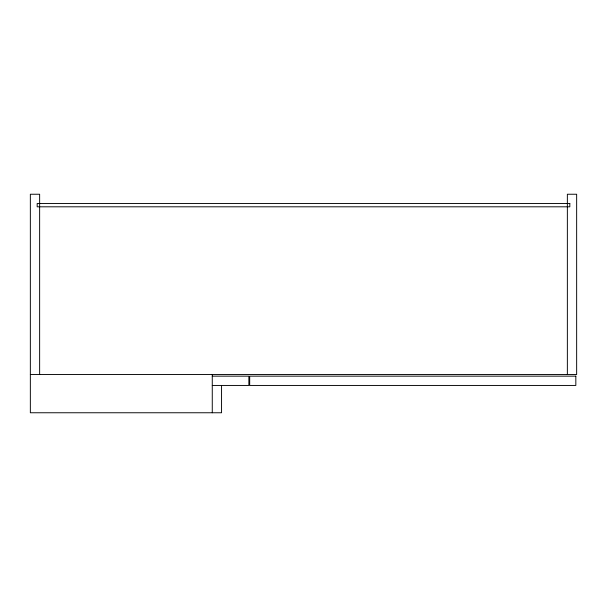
<?xml version="1.0" encoding="UTF-8"?>
<svg xmlns="http://www.w3.org/2000/svg" width="607" height="607" viewBox="0 0 607 607"><rect width="100%" height="100%" fill="white"/><g stroke="black" fill="none" stroke-linecap="round" stroke-linejoin="round"><path stroke-width="0.91" d="M30.35 374.519L576.65 374.519L576.65 194.24L567.363 194.24L567.363 374.519M212.268 376.158L248.87 376.158L248.87 385.445L212.268 385.445M221.555 385.445L221.555 412.76L30.35 412.76L30.35 194.24L39.637 194.24L39.637 374.519M212.268 374.519L212.268 412.76M569.821 203.527L37.179 203.527L37.179 206.805L569.821 206.805L569.821 203.527M575.831 376.158L249.689 376.158L249.689 385.445L575.831 385.445L575.831 376.158"/></g></svg>
